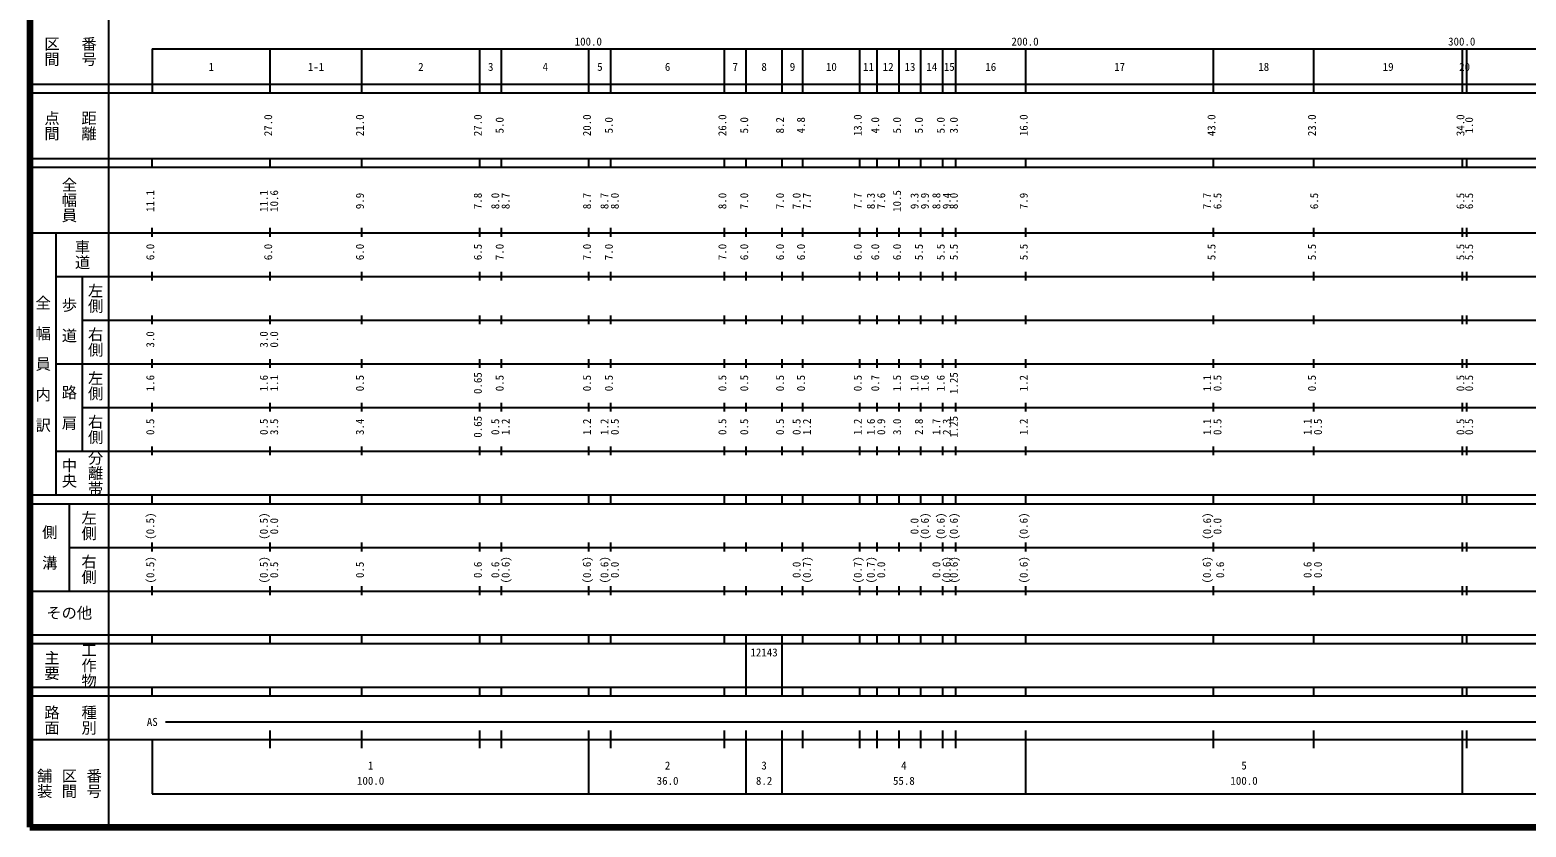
# Model space of a CAD drawing. Units: millimetres on the paper, enlarged 1000 times. Extents: x 40000 to 680000, y 20000 to 380000.
# Drawn here: x 40000 to 382594, y 20000 to 202409 of the extents above; entities that cross this region are included whole.
import ezdxf
from ezdxf.enums import TextEntityAlignment as Align

# ---------------------------------------------------------------- set-up
doc = ezdxf.new("R2010")
doc.units = ezdxf.units.MM
doc.header["$LTSCALE"] = 1000
doc.layers.add('M-TTL', color=2, linetype='Continuous', lineweight=140)
doc.layers.add('M-TTL-BAND', color=7, linetype='Continuous', lineweight=25)
doc.styles.add('@ＭＳ ゴシック', font='')
doc.styles.add('ＭＳ ゴシック', font='')
doc.styles.get('@ＭＳ ゴシック').set_extended_font_data('@MS Gothic')
doc.styles.get('ＭＳ ゴシック').set_extended_font_data('MS Gothic')

msp = doc.modelspace()

# ---------------------------------------------------------------- linework, layer by layer
at = {"layer": 'M-TTL'}
for p, q in [((40000, 380000), (40000, 20000)), ((40000, 20000), (680000, 20000))]:
    msp.add_line(p, q, dxfattribs=at)
at = {"layer": 'M-TTL-BAND'}
for p, q in [((58000, 370000), (58000, 20000)), ((68015, 198091), (579015, 198091)), ((68015, 198091), (68015, 188091)), ((95015, 188091), (95015, 198091)), ((116015, 188091), (116015, 198091)), ((143015, 188091), (143015, 198091)), ((148015, 188091), (148015, 198091)), ((168015, 188091), (168015, 198091)), ((173015, 188091), (173015, 198091)), ((199015, 188091), (199015, 198091)), ((204015, 188091), (204015, 198091)), ((212215, 188091), (212215, 198091)), ((217015, 188091), (217015, 198091)), ((230015, 188091), (230015, 198091)), ((234015, 188091), (234015, 198091)), ((239015, 188091), (239015, 198091)), ((244015, 188091), (244015, 198091)), ((249015, 188091), (249015, 198091)), ((252015, 188091), (252015, 198091)), ((268015, 188091), (268015, 198091)), ((311015, 188091), (311015, 198091)), ((334015, 188091), (334015, 198091)), ((368015, 188091), (368015, 198091)), ((369015, 188091), (369015, 198091)), ((40000, 190000), (579000, 190000)), ((40000, 188000), (579000, 188000)), ((40000, 173000), (579000, 173000)), ((68015, 171091), (68015, 173091)), ((95015, 171091), (95015, 173091)), ((116015, 171091), (116015, 173091)), ((143015, 171091), (143015, 173091)), ((148015, 171091), (148015, 173091)), ((168015, 171091), (168015, 173091)), ((173015, 171091), (173015, 173091)), ((199015, 171091), (199015, 173091)), ((204015, 171091), (204015, 173091)), ((212215, 171091), (212215, 173091)), ((217015, 171091), (217015, 173091)), ((230015, 171091), (230015, 173091)), ((234015, 171091), (234015, 173091)), ((239015, 171091), (239015, 173091)), ((244015, 171091), (244015, 173091)), ((249015, 171091), (249015, 173091)), ((252015, 171091), (252015, 173091)), ((268015, 171091), (268015, 173091)), ((311015, 171091), (311015, 173091)), ((334015, 171091), (334015, 173091)), ((368015, 171091), (368015, 173091)), ((369015, 171091), (369015, 173091)), ((40000, 171000), (579000, 171000)), ((40000, 156000), (579000, 156000)), ((46000, 96000), (46000, 156000)), ((68015, 155091), (68015, 157091)), ((95015, 155091), (95015, 157091)), ((116015, 155091), (116015, 157091)), ((143015, 155091), (143015, 157091)), ((148015, 155091), (148015, 157091)), ((168015, 155091), (168015, 157091)), ((173015, 155091), (173015, 157091)), ((199015, 155091), (199015, 157091)), ((204015, 155091), (204015, 157091)), ((212215, 155091), (212215, 157091)), ((217015, 155091), (217015, 157091)), ((230015, 155091), (230015, 157091)), ((234015, 155091), (234015, 157091)), ((239015, 155091), (239015, 157091)), ((244015, 155091), (244015, 157091)), ((249015, 155091), (249015, 157091)), ((252015, 155091), (252015, 157091)), ((268015, 155091), (268015, 157091)), ((311015, 155091), (311015, 157091)), ((334015, 155091), (334015, 157091)), ((368015, 155091), (368015, 157091)), ((369015, 155091), (369015, 157091)), ((46000, 146000), (579000, 146000)), ((52000, 146000), (52000, 106000)), ((68015, 145091), (68015, 147091)), ((95015, 145091), (95015, 147091)), ((116015, 145091), (116015, 147091)), ((143015, 145091), (143015, 147091)), ((148015, 145091), (148015, 147091)), ((168015, 145091), (168015, 147091)), ((173015, 145091), (173015, 147091)), ((199015, 145091), (199015, 147091)), ((204015, 145091), (204015, 147091)), ((212215, 145091), (212215, 147091)), ((217015, 145091), (217015, 147091)), ((230015, 145091), (230015, 147091)), ((234015, 145091), (234015, 147091)), ((239015, 145091), (239015, 147091)), ((244015, 145091), (244015, 147091)), ((249015, 145091), (249015, 147091)), ((252015, 145091), (252015, 147091)), ((268015, 145091), (268015, 147091)), ((311015, 145091), (311015, 147091)), ((334015, 145091), (334015, 147091)), ((368015, 145091), (368015, 147091)), ((369015, 145091), (369015, 147091)), ((68015, 135091), (68015, 137091)), ((95015, 135091), (95015, 137091)), ((116015, 135091), (116015, 137091)), ((143015, 135091), (143015, 137091)), ((148015, 135091), (148015, 137091)), ((168015, 135091), (168015, 137091)), ((173015, 135091), (173015, 137091)), ((199015, 135091), (199015, 137091)), ((204015, 135091), (204015, 137091)), ((212215, 135091), (212215, 137091)), ((217015, 135091), (217015, 137091)), ((230015, 135091), (230015, 137091)), ((234015, 135091), (234015, 137091)), ((239015, 135091), (239015, 137091)), ((244015, 135091), (244015, 137091)), ((249015, 135091), (249015, 137091)), ((252015, 135091), (252015, 137091)), ((268015, 135091), (268015, 137091)), ((311015, 135091), (311015, 137091)), ((334015, 135091), (334015, 137091)), ((368015, 135091), (368015, 137091)), ((369015, 135091), (369015, 137091)), ((52000, 136000), (579000, 136000)), ((68015, 125091), (68015, 127091)), ((95015, 125091), (95015, 127091)), ((116015, 125091), (116015, 127091)), ((143015, 125091), (143015, 127091)), ((148015, 125091), (148015, 127091)), ((168015, 125091), (168015, 127091)), ((173015, 125091), (173015, 127091)), ((199015, 125091), (199015, 127091)), ((204015, 125091), (204015, 127091)), ((212215, 125091), (212215, 127091)), ((217015, 125091), (217015, 127091)), ((230015, 125091), (230015, 127091)), ((234015, 125091), (234015, 127091)), ((239015, 125091), (239015, 127091)), ((244015, 125091), (244015, 127091)), ((249015, 125091), (249015, 127091)), ((252015, 125091), (252015, 127091)), ((268015, 125091), (268015, 127091)), ((311015, 125091), (311015, 127091)), ((334015, 125091), (334015, 127091)), ((368015, 125091), (368015, 127091)), ((369015, 125091), (369015, 127091)), ((46000, 126000), (579000, 126000)), ((68015, 115091), (68015, 117091)), ((95015, 115091), (95015, 117091)), ((116015, 115091), (116015, 117091)), ((143015, 115091), (143015, 117091)), ((148015, 115091), (148015, 117091)), ((168015, 115091), (168015, 117091)), ((173015, 115091), (173015, 117091)), ((199015, 115091), (199015, 117091)), ((204015, 115091), (204015, 117091)), ((212215, 115091), (212215, 117091)), ((217015, 115091), (217015, 117091)), ((230015, 115091), (230015, 117091)), ((234015, 115091), (234015, 117091)), ((239015, 115091), (239015, 117091)), ((244015, 115091), (244015, 117091)), ((249015, 115091), (249015, 117091)), ((252015, 115091), (252015, 117091)), ((268015, 115091), (268015, 117091)), ((311015, 115091), (311015, 117091)), ((334015, 115091), (334015, 117091)), ((368015, 115091), (368015, 117091)), ((369015, 115091), (369015, 117091)), ((52000, 116000), (579000, 116000)), ((68015, 105091), (68015, 107091)), ((95015, 105091), (95015, 107091)), ((116015, 105091), (116015, 107091)), ((143015, 105091), (143015, 107091)), ((148015, 105091), (148015, 107091)), ((168015, 105091), (168015, 107091)), ((173015, 105091), (173015, 107091)), ((199015, 105091), (199015, 107091)), ((204015, 105091), (204015, 107091)), ((212215, 105091), (212215, 107091)), ((217015, 105091), (217015, 107091)), ((230015, 105091), (230015, 107091)), ((234015, 105091), (234015, 107091)), ((239015, 105091), (239015, 107091)), ((244015, 105091), (244015, 107091)), ((249015, 105091), (249015, 107091)), ((252015, 105091), (252015, 107091)), ((268015, 105091), (268015, 107091)), ((311015, 105091), (311015, 107091)), ((334015, 105091), (334015, 107091)), ((368015, 105091), (368015, 107091)), ((369015, 105091), (369015, 107091)), ((46000, 106000), (579000, 106000)), ((40000, 96000), (579000, 96000)), ((68015, 94091), (68015, 96091)), ((95015, 94091), (95015, 96091)), ((116015, 94091), (116015, 96091)), ((143015, 94091), (143015, 96091)), ((148015, 94091), (148015, 96091)), ((168015, 94091), (168015, 96091)), ((173015, 94091), (173015, 96091)), ((199015, 94091), (199015, 96091)), ((204015, 94091), (204015, 96091)), ((212215, 94091), (212215, 96091)), ((217015, 94091), (217015, 96091)), ((230015, 94091), (230015, 96091)), ((234015, 94091), (234015, 96091)), ((239015, 94091), (239015, 96091)), ((244015, 94091), (244015, 96091)), ((249015, 94091), (249015, 96091)), ((252015, 94091), (252015, 96091)), ((268015, 94091), (268015, 96091)), ((311015, 94091), (311015, 96091)), ((334015, 94091), (334015, 96091)), ((368015, 94091), (368015, 96091)), ((369015, 94091), (369015, 96091)), ((40000, 94000), (579000, 94000)), ((49000, 94000), (49000, 74000)), ((49000, 84000), (579000, 84000)), ((68015, 83091), (68015, 85091)), ((95015, 83091), (95015, 85091)), ((116015, 83091), (116015, 85091)), ((143015, 83091), (143015, 85091)), ((148015, 83091), (148015, 85091)), ((168015, 83091), (168015, 85091)), ((173015, 83091), (173015, 85091)), ((199015, 83091), (199015, 85091)), ((204015, 83091), (204015, 85091)), ((212215, 83091), (212215, 85091)), ((217015, 83091), (217015, 85091)), ((230015, 83091), (230015, 85091)), ((234015, 83091), (234015, 85091)), ((239015, 83091), (239015, 85091)), ((244015, 83091), (244015, 85091)), ((249015, 83091), (249015, 85091)), ((252015, 83091), (252015, 85091)), ((268015, 83091), (268015, 85091)), ((311015, 83091), (311015, 85091)), ((334015, 83091), (334015, 85091)), ((368015, 83091), (368015, 85091)), ((369015, 83091), (369015, 85091)), ((40000, 74000), (579000, 74000)), ((68015, 73091), (68015, 75091)), ((95015, 73091), (95015, 75091)), ((116015, 73091), (116015, 75091)), ((143015, 73091), (143015, 75091)), ((148015, 73091), (148015, 75091)), ((168015, 73091), (168015, 75091)), ((173015, 73091), (173015, 75091)), ((199015, 73091), (199015, 75091)), ((204015, 73091), (204015, 75091)), ((212215, 73091), (212215, 75091)), ((217015, 73091), (217015, 75091)), ((230015, 73091), (230015, 75091)), ((234015, 73091), (234015, 75091)), ((239015, 73091), (239015, 75091)), ((244015, 73091), (244015, 75091)), ((249015, 73091), (249015, 75091)), ((252015, 73091), (252015, 75091)), ((268015, 73091), (268015, 75091)), ((311015, 73091), (311015, 75091)), ((334015, 73091), (334015, 75091)), ((368015, 73091), (368015, 75091)), ((369015, 73091), (369015, 75091)), ((40000, 64000), (579000, 64000)), ((40000, 62000), (579000, 62000)), ((68015, 62091), (68015, 64091)), ((95015, 62091), (95015, 64091)), ((116015, 62091), (116015, 64091)), ((143015, 62091), (143015, 64091)), ((148015, 62091), (148015, 64091)), ((168015, 62091), (168015, 64091)), ((173015, 62091), (173015, 64091)), ((199015, 62091), (199015, 64091)), ((204015, 62091), (204015, 64091)), ((204015, 52091), (204015, 62091)), ((212215, 62091), (212215, 64091)), ((212215, 52091), (212215, 62091)), ((217015, 62091), (217015, 64091)), ((230015, 62091), (230015, 64091)), ((234015, 62091), (234015, 64091)), ((239015, 62091), (239015, 64091)), ((244015, 62091), (244015, 64091)), ((249015, 62091), (249015, 64091)), ((252015, 62091), (252015, 64091)), ((268015, 62091), (268015, 64091)), ((311015, 62091), (311015, 64091)), ((334015, 62091), (334015, 64091)), ((368015, 62091), (368015, 64091)), ((369015, 62091), (369015, 64091)), ((40000, 52000), (579000, 52000)), ((68015, 50091), (68015, 52091)), ((95015, 50091), (95015, 52091)), ((116015, 50091), (116015, 52091)), ((143015, 50091), (143015, 52091)), ((148015, 50091), (148015, 52091)), ((168015, 50091), (168015, 52091)), ((173015, 50091), (173015, 52091)), ((199015, 50091), (199015, 52091)), ((204015, 50091), (204015, 52091)), ((212215, 50091), (212215, 52091)), ((217015, 50091), (217015, 52091)), ((230015, 50091), (230015, 52091)), ((234015, 50091), (234015, 52091)), ((239015, 50091), (239015, 52091)), ((244015, 50091), (244015, 52091)), ((249015, 50091), (249015, 52091)), ((252015, 50091), (252015, 52091)), ((268015, 50091), (268015, 52091)), ((311015, 50091), (311015, 52091)), ((334015, 50091), (334015, 52091)), ((368015, 50091), (368015, 52091)), ((369015, 50091), (369015, 52091)), ((40000, 50000), (579000, 50000)), ((71015, 44091), (565015, 44091)), ((95015, 38091), (95015, 42091)), ((116015, 38091), (116015, 42091)), ((143015, 38091), (143015, 42091)), ((148015, 38091), (148015, 42091)), ((168015, 27591), (168015, 42091)), ((173015, 38091), (173015, 42091)), ((199015, 38091), (199015, 42091)), ((204015, 27591), (204015, 42091)), ((212215, 27591), (212215, 42091)), ((217015, 38091), (217015, 42091)), ((230015, 38091), (230015, 42091)), ((234015, 38091), (234015, 42091)), ((239015, 38091), (239015, 42091)), ((244015, 38091), (244015, 42091)), ((249015, 38091), (249015, 42091)), ((252015, 38091), (252015, 42091)), ((268015, 27591), (268015, 42091)), ((311015, 38091), (311015, 42091)), ((334015, 38091), (334015, 42091)), ((368015, 27591), (368015, 42091)), ((369015, 38091), (369015, 42091)), ((40000, 40000), (579000, 40000)), ((68015, 40091), (68015, 27591)), ((68015, 27591), (579015, 27591))]:
    msp.add_line(p, q, dxfattribs=at)

# ---------------------------------------------------------------- texts
at = {"layer": 'M-TTL-BAND', "style": '@ＭＳ ゴシック'}
for s, p in [('区間', (45000, 197500)), ('番号', (53500, 197500)), ('点間', (45000, 180500)), ('距離', (53500, 180500)), ('全幅員', (49000, 163500)), ('車道', (52000, 151000)), ('左側', (55000, 141000)), ('全\u3000幅\u3000員\u3000内\u3000訳', (43000, 126000)), ('歩\u3000道', (49000, 136000)), ('右側', (55000, 131000)), ('左側', (55000, 121000)), ('路\u3000肩', (49000, 116000)), ('右側', (55000, 111000)), ('中央', (49000, 101000)), ('分離帯', (55000, 101000)), ('側\u3000溝', (44500, 84000)), ('左側', (53500, 89000)), ('右側', (53500, 79000)), ('工作物', (53500, 57000)), ('主要', (45000, 57000)), ('路面', (45000, 44500)), ('種別', (53500, 44500)), ('舗装', (43333, 30000)), ('区間', (49000, 30000)), ('番号', (54667, 30000))]:
    msp.add_text(s, height=2566, rotation=270, dxfattribs=at).set_placement(p, align=Align.MIDDLE_CENTER)
at = {"layer": 'M-TTL-BAND', "style": 'ＭＳ ゴシック'}
for s, p in [('100.0', (167859, 198285)), ('200.0', (267859, 198285)), ('300.0', (367859, 198285)), ('1', (81515, 192496)), ('1-1', (105515, 192496)), ('2', (129515, 192496)), ('3', (145515, 192496)), ('4', (158015, 192496)), ('5', (170515, 192496)), ('6', (186015, 192496)), ('7', (201515, 192496)), ('8', (208115, 192496)), ('9', (214615, 192496)), ('10', (223515, 192496)), ('11', (232015, 192496)), ('12', (236515, 192496)), ('13', (241515, 192496)), ('14', (246515, 192496)), ('15', (250515, 192496)), ('16', (260015, 192496)), ('17', (289515, 192496)), ('18', (322515, 192496)), ('19', (351015, 192496)), ('20', (368515, 192496)), ('AS', (68015, 42591)), ('1', (118015, 32614)), ('2', (186015, 32614)), ('3', (208115, 32614)), ('4', (240115, 32614)), ('5', (318015, 32614)), ('100.0', (118015, 29124)), ('36.0', (186015, 29124)), ('8.2', (208115, 29124)), ('55.8', (240115, 29124)), ('100.0', (318015, 29124))]:
    msp.add_text(s, height=1833, dxfattribs=at).set_placement(p, align=Align.BOTTOM_CENTER)
for s, p in [('27.0', (96015, 180591)), ('21.0', (117015, 180591)), ('27.0', (144015, 180591)), ('5.0', (149015, 180591)), ('20.0', (169015, 180591)), ('5.0', (174015, 180591)), ('26.0', (200015, 180591)), ('5.0', (205015, 180591)), ('8.2', (213215, 180591)), ('4.8', (218015, 180591)), ('13.0', (231015, 180591)), ('4.0', (235015, 180591)), ('5.0', (240015, 180591)), ('5.0', (245015, 180591)), ('5.0', (250015, 180591)), ('3.0', (253015, 180591)), ('16.0', (269015, 180591)), ('43.0', (312015, 180591)), ('23.0', (335015, 180591)), ('34.0', (369015, 180591)), ('1.0', (371007, 180591)), ('11.1', (69015, 163265)), ('11.1', (95015, 163265)), ('10.6', (97385, 163265)), ('9.9', (117015, 163265)), ('7.8', (144015, 163265)), ('8.0', (148015, 163265)), ('8.7', (150385, 163265)), ('8.7', (169015, 163265)), ('8.7', (173015, 163265)), ('8.0', (175385, 163265)), ('8.0', (200015, 163265)), ('7.0', (205015, 163265)), ('7.0', (213215, 163265)), ('7.0', (217015, 163265)), ('7.7', (219385, 163265)), ('7.7', (231015, 163265)), ('8.3', (234015, 163265)), ('7.6', (236385, 163265)), ('10.5', (240015, 163265)), ('9.3', (244015, 163265)), ('9.9', (246385, 163265)), ('8.8', (249015, 163265)), ('9.4', (251385, 163265)), ('8.0', (253015, 163265)), ('7.9', (269015, 163265)), ('7.7', (311015, 163265)), ('6.5', (313385, 163265)), ('6.5', (335522, 163265)), ('6.5', (369015, 163265)), ('6.5', (371007, 163265)), ('6.0', (69015, 151591)), ('6.0', (96015, 151591)), ('6.0', (117015, 151591)), ('6.5', (144015, 151591)), ('7.0', (149015, 151591)), ('7.0', (169015, 151591)), ('7.0', (174015, 151591)), ('7.0', (200015, 151591)), ('6.0', (205015, 151591)), ('6.0', (213215, 151591)), ('6.0', (218015, 151591)), ('6.0', (231015, 151591)), ('6.0', (235015, 151591)), ('6.0', (240015, 151591)), ('5.5', (245015, 151591)), ('5.5', (250015, 151591)), ('5.5', (253015, 151591)), ('5.5', (269015, 151591)), ('5.5', (312015, 151591)), ('5.5', (335015, 151591)), ('5.5', (369015, 151591)), ('5.5', (371007, 151591)), ('3.0', (69015, 131591)), ('3.0', (95015, 131591)), ('0.0', (97385, 131591)), ('1.6', (69015, 121591)), ('1.6', (95015, 121591)), ('1.1', (97385, 121591)), ('0.65', (144015, 121591)), ('1.6', (246385, 121591)), ('1.6', (250015, 121591)), ('1.25', (253015, 121591)), ('1.2', (269015, 121591)), ('1.1', (311015, 121591)), ('0.5', (117015, 121591)), ('0.5', (149015, 121591)), ('0.5', (169015, 121591)), ('0.5', (174015, 121591)), ('0.5', (200015, 121591)), ('0.5', (205015, 121591)), ('0.5', (213215, 121591)), ('0.5', (218015, 121591)), ('0.5', (231015, 121591)), ('0.7', (235015, 121591)), ('1.5', (240015, 121591)), ('1.0', (244015, 121591)), ('0.5', (313385, 121591)), ('0.5', (335015, 121591)), ('0.5', (369015, 121591)), ('0.5', (371007, 121591)), ('0.5', (69015, 111591)), ('0.5', (95015, 111591)), ('3.5', (97385, 111591)), ('3.4', (117015, 111591)), ('0.65', (144015, 111591)), ('0.5', (148015, 111591)), ('1.2', (150385, 111591)), ('1.2', (169015, 111591)), ('1.2', (173015, 111591)), ('0.5', (175385, 111591)), ('0.5', (200015, 111591)), ('0.5', (205015, 111591)), ('0.5', (213215, 111591)), ('0.5', (217015, 111591)), ('1.2', (219385, 111591)), ('1.2', (231015, 111591)), ('1.6', (234015, 111591)), ('0.9', (236385, 111591)), ('3.0', (240015, 111591)), ('2.8', (245015, 111591)), ('1.7', (249015, 111591)), ('2.3', (251385, 111591)), ('1.25', (253015, 111591)), ('1.2', (269015, 111591)), ('1.1', (311015, 111582)), ('0.5', (313385, 111582)), ('1.1', (334015, 111591)), ('0.5', (336385, 111591)), ('0.5', (369015, 111591)), ('0.5', (371007, 111591)), ('(0.5)', (69015, 88855)), ('(0.5)', (95015, 88855)), ('0.0', (97385, 88855)), ('0.0', (244015, 88855)), ('(0.6)', (246385, 88855)), ('(0.6)', (250015, 88855)), ('(0.6)', (253015, 88855)), ('(0.6)', (269015, 88855)), ('(0.6)', (311015, 88855)), ('0.0', (313385, 88855)), ('(0.5)', (69015, 78855)), ('(0.5)', (95015, 78855)), ('0.5', (97385, 78855)), ('0.5', (117015, 78855)), ('0.6', (144015, 78855)), ('0.6', (148015, 78855)), ('(0.6)', (150385, 78855)), ('(0.6)', (169015, 78855)), ('(0.6)', (173015, 78855)), ('0.0', (175385, 78855)), ('0.0', (217015, 78855)), ('(0.7)', (219385, 78855)), ('(0.7)', (231015, 78855)), ('(0.7)', (234015, 78855)), ('0.0', (236385, 78855)), ('0.0', (249015, 78855)), ('(0.6)', (251385, 78855)), ('(0.6)', (253015, 78855)), ('(0.6)', (269015, 78855)), ('(0.6)', (310979, 78855)), ('0.6', (313997, 78855)), ('0.6', (334015, 78855)), ('0.0', (336385, 78855))]:
    msp.add_text(s, height=1833, rotation=90, dxfattribs=at).set_placement(p, align=Align.BOTTOM_CENTER)
msp.add_text('その他', height=2566, dxfattribs=at).set_placement((49000, 69000), align=Align.MIDDLE_CENTER)
msp.add_text('12143', height=1833, dxfattribs=at).set_placement((204990, 58496), align=Align.BOTTOM_LEFT)

doc.saveas('drawing.dxf')
